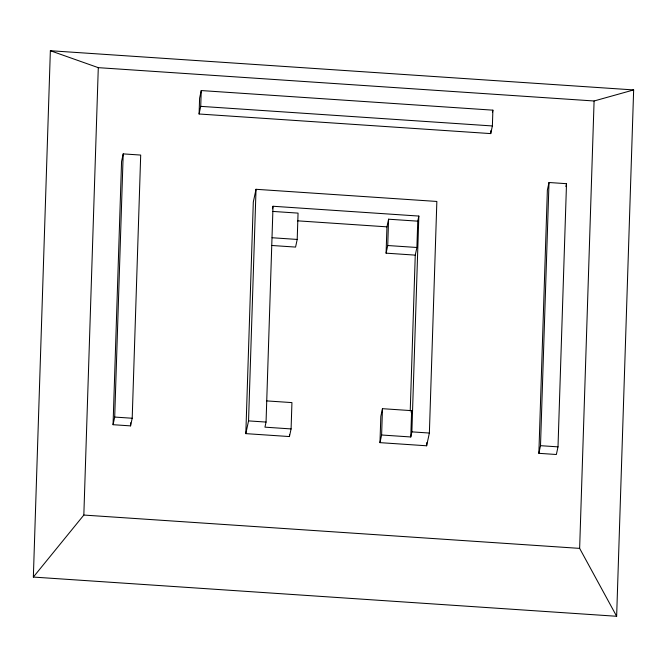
<?xml version="1.0" encoding="UTF-8"?>
<svg xmlns="http://www.w3.org/2000/svg" width="667" height="667" viewBox="0 0 667 667"><rect width="100%" height="100%" fill="white"/><g stroke="black" fill="none" stroke-linecap="round" stroke-linejoin="round"><path stroke-width="1" d="M33.35 577.072L50.358 50.725L633.65 89.928L616.642 616.275L33.35 577.072L83.834 515.057L98.291 67.659L50.358 50.725M113.056 424.704L121.561 161.531L123.203 153.885L140.695 155.069L132.199 418.242L130.557 425.88L113.056 424.704L114.699 417.067L123.203 153.885M130.557 425.88L130.657 422.761M199.091 113.999L199.6 98.207L201.242 90.562L492.888 110.163L492.379 125.955L490.737 133.6L199.091 113.999L200.725 106.353L201.242 90.562M266.808 400.917L291.938 402.601L291.087 428.923L289.445 436.56L245.815 433.633L253.302 202.034L256.028 189.295L436.852 201.451L429.373 433.041L426.638 445.781L379.973 442.646L380.824 416.333L382.466 408.688L411.631 410.647L410.78 436.968L381.616 435.001L379.973 442.646M245.815 433.633L248.549 420.894L256.028 189.295M291.087 428.923L264.957 427.163L266.05 422.069L273.02 206.261L418.843 216.066L411.873 431.866L410.78 436.968M289.445 436.56L289.511 434.542M271.444 245.456L295.573 247.082L297.207 239.436L298.057 213.115L272.928 211.431M417.75 221.161L416.9 247.482L415.258 255.127L386.093 253.16L386.943 226.847L388.586 219.201L417.75 221.161L418.843 216.066M381.616 435.001L382.466 408.688M386.093 253.16L387.735 245.523L388.586 219.201M410.222 411.014L415.258 255.127M426.638 445.781L426.738 442.671M490.737 133.6L490.837 130.64M538.861 453.327L547.365 190.153L549.008 182.508L566.508 183.683L558.004 446.857L556.361 454.502L538.861 453.327L540.503 445.681L549.008 182.508M616.642 616.275L579.64 548.382L594.089 100.984L633.65 89.928M272.469 208.813L273.02 206.261M411.222 412.556L411.631 410.647M492.479 112.073L492.888 110.163M565.891 186.552L566.508 183.683M98.291 67.659L594.089 100.984M200.725 106.353L492.379 125.955M297.449 220.827L386.943 226.847M272.078 237.744L297.207 239.436M387.735 245.523L416.9 247.482M248.549 420.894L266.05 422.069M411.873 431.866L429.373 433.041M114.699 417.067L132.199 418.242M540.503 445.681L558.004 446.857M83.834 515.057L579.64 548.382"/></g></svg>
